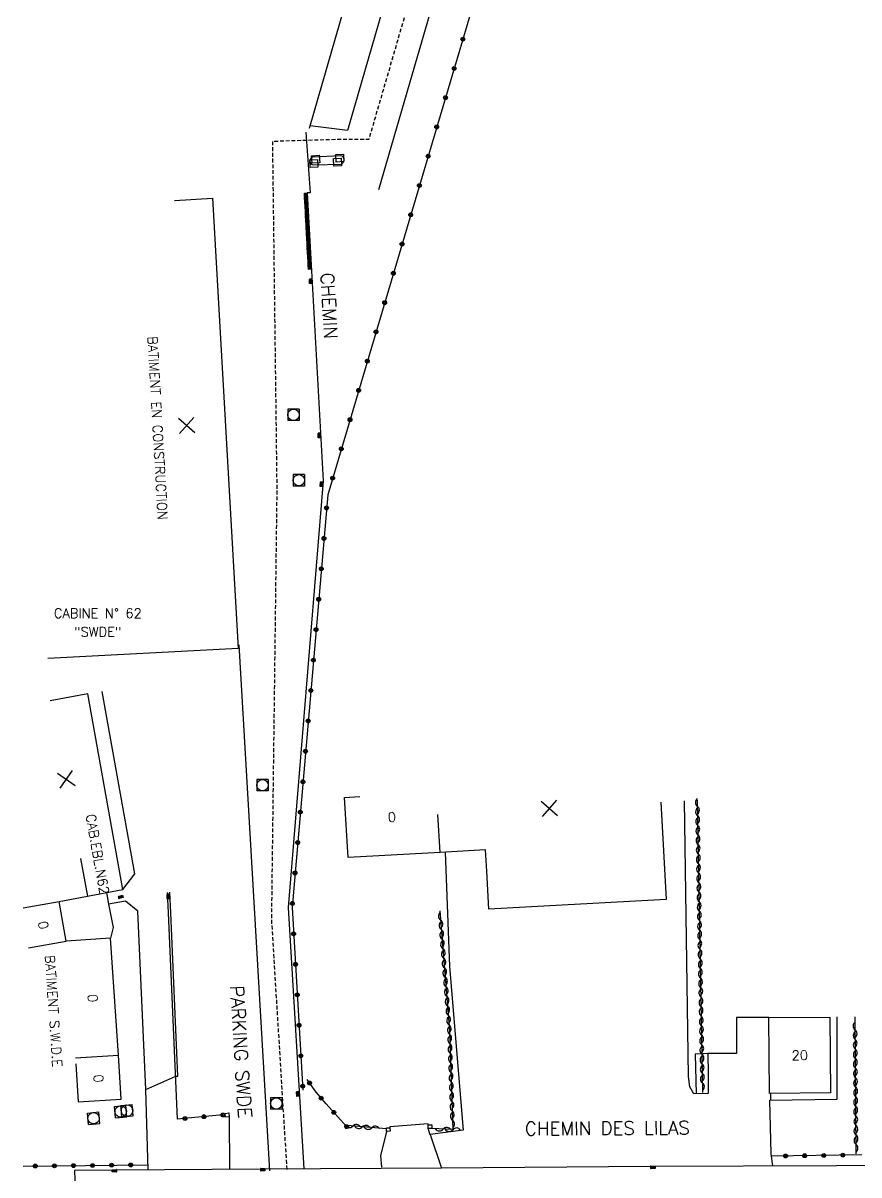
# Model space of a CAD drawing. Header units: millimetres. Extents: x 107999 to 109001, y 146999 to 148001.
# Drawn here: x 108000 to 108109.5, y 147468.5 to 147619.4 of the extents above; entities that cross this region are included whole.
import ezdxf
from ezdxf.enums import TextEntityAlignment as Align

# ---------------------------------------------------------------- set-up
doc = ezdxf.new("R2010")
doc.units = ezdxf.units.MM
doc.linetypes.add('DASHED', pattern=[0.75, 0.5, -0.25])
doc.layers.get('0').update_dxf_attribs({"linetype": 'CONTINUOUS'})
for name, color, linetype in [('W0001', 6, 'DASHED'), ('W0008', 7, 'CONTINUOUS'), ('W0100', 7, 'CONTINUOUS'), ('W0112', 1, 'DASHED'), ('W0310', 3, 'CONTINUOUS'), ('W0322', 7, 'CONTINUOUS'), ('W0334', 7, 'CONTINUOUS'), ('W0400', 7, 'CONTINUOUS'), ('W0420', 7, 'CONTINUOUS'), ('W0984', 7, 'CONTINUOUS'), ('W0989', 7, 'CONTINUOUS'), ('W0991', 7, 'CONTINUOUS'), ('W1102', 7, 'CONTINUOUS')]:
    doc.layers.add(name, color=color, linetype=linetype)
doc.styles.get("Standard").update_dxf_attribs({"font": 'romans.shx', "width": 0.85})

# ---------------------------------------------------------------- blocks, each defined once
blk = doc.blocks.new('t991o')
at = {"color": 0, "linetype": 'Continuous'}
for p, q in [((-1, 1), (1, -1)), ((-1, -1), (1, 1))]:
    blk.add_line(p, q, dxfattribs=at)
blk = doc.blocks.new('T400')
for p, q in [((-0.15, 0.3), (0.15, 0.3)), ((-0.15, -0.25), (-0.15, 0.3)), ((-0.15, 0.15), (0.15, 0.15)), ((-0.15, 0), (0.15, 0)), ((0.15, 0.3), (0.15, -0.25)), ((-0.15, -0.15), (0.15, -0.15)), ((-0.15, -0.25), (-0.15, -0.3)), ((-0.15, -0.3), (0.15, -0.3)), ((0.15, -0.3), (0.15, -0.25))]:
    blk.add_line(p, q)
blk = doc.blocks.new('T420')
for p, q in [((0.75, 0.75), (-0.75, 0.75)), ((-0.75, 0.75), (-0.75, -0.75)), ((0.75, 0.75), (0.75, -0.75)), ((0.75, -0.75), (-0.75, -0.75))]:
    blk.add_line(p, q)
blk.add_ellipse((0, 0), major_axis=(-0.53, 0.53), ratio=1, start_param=3.926991, end_param=10.210176)
blk = doc.blocks.new('t310o')
at = {"color": 0, "linetype": 'Continuous'}
for centre, start, end in [((-0.5, 0.38), 216.8699, 323.1304), ((0.5, -0.37), 36.8699, 143.1303)]:
    blk.add_arc(centre, 0.625, start, end, dxfattribs=at)
blk = doc.blocks.new('t322o')
at = {"color": 0, "linetype": 'Continuous'}
for radius in [0.25, 0.15]:
    blk.add_circle((0, 0), radius, dxfattribs=at)
blk = doc.blocks.new('t112o')
at = {"color": 0, "linetype": 'Continuous'}
for p, q in [((-0.5, 0.5), (0.5, 0.5)), ((-0.5, -0.5), (-0.5, 0.5)), ((0.5, 0.5), (0.5, -0.5)), ((0.5, -0.5), (-0.5, -0.5))]:
    blk.add_line(p, q, dxfattribs=at)

msp = doc.modelspace()

# ---------------------------------------------------------------- linework, layer by layer
at = {"layer": 'W0001', "flags": 128}
msp.add_lwpolyline([(108034.58, 147469.23), (108032.57, 147501.99), (108033.28, 147558.39), (108032.7, 147603.95), (108041.81, 147604.23), (108045.33, 147604.23), (108062.4, 147663.04), (108042.18, 147669.2), (108036.27, 147654.73), (108058.1, 147648.23)], dxfattribs=at)
at = {"layer": 'W0008', "flags": 128}
for points in [[(108042.12, 147672.13), (108066.12, 147664.82), (108046.54, 147597.59)], [(108032.35, 147653.06), (108054.39, 147646.41), (108042.51, 147605.34), (108037.6, 147605.98)], [(108037.51, 147605.67), (108048.39, 147643.36), (108030.49, 147648.68)], [(108037.02, 147605.13), (108037.6, 147597.2), (108037.2, 147597.17), (108039.3, 147559.45), (108034.74, 147503.55), (108036.77, 147469.31)], [(108028.25, 147537.97), (108032.29, 147469.04)]]:
    msp.add_lwpolyline(points, dxfattribs=at)
msp.add_lwpolyline([(108038.02, 147600.84), (108041.65, 147600.95, 0.740295), (108041.62, 147602.05), (108037.91, 147601.87, 0.760762)], format="xyb", close=True, dxfattribs=at)
at = {"layer": 'W0008'}
msp.add_lwpolyline([(108140.77, 147469.95), (108131.28, 147469.87), (108106.52, 147469.72), (108082.14, 147469.61), (108054.8, 147469.4), (108031.05, 147469.25), (108012.26, 147469.15), (108006.73, 147469.07), (108006.93, 147464.2), (108011.78, 147464.19), (108031.54, 147464.29), (108064.13, 147464.52), (108082.46, 147464.63), (108125.46, 147464.92, -0.408606), (108127.53, 147462.57), (108123.89, 147445.9), (108122.47, 147439.44)], format="xyb", dxfattribs=at)
at = {"layer": 'W0100'}
for points in [[(108019.83, 147596.19), (108024.83, 147596.48), (108028.18, 147537.5), (108003.25, 147536.15)], [(108006.93, 147483.08), (108007.24, 147478.09), (108012.85, 147478.44), (108012.51, 147484.18), (108011.46, 147499.52), (108005.64, 147499.12), (108004.72, 147504.34), (108013.05, 147505.89), (108008.47, 147531.52), (108003.55, 147530.64)], [(108054.61, 147510.75), (108042.57, 147510.1), (108042.12, 147517.96), (108044.12, 147518.07)], [(108083.53, 147517.35), (108084.23, 147504.6), (108061.01, 147503.32), (108060.73, 147508.31), (108060.58, 147511.08), (108054.61, 147510.75)]]:
    msp.add_lwpolyline(points, dxfattribs=at)
msp.add_lwpolyline([(108105.68, 147489.19), (108105.77, 147479.25), (108097.78, 147479.18), (108097.67, 147489.13)], close=True, dxfattribs=at)
at = {"layer": 'W0112'}
for points in [[(108027.01, 147476.14), (108026.53, 147476.09), (108026.47, 147476.57), (108026.96, 147476.63)], [(108053.06, 147475.05), (108053.53, 147475.08), (108053.55, 147474.61), (108053.08, 147474.58)], [(108047.59, 147474.67), (108048.06, 147474.69), (108048.09, 147474.22), (108047.62, 147474.2)]]:
    msp.add_lwpolyline(points, close=True, dxfattribs=at)
at = {"layer": 'W0310'}
for points in [[(108088.3, 147517.61), (108088.99, 147479.32)], [(108054.58, 147503.13), (108055.84, 147487.43), (108056.28, 147474.44), (108053.52, 147474.6)], [(108109.11, 147471.26), (108108.97, 147489.22)], [(108047.6, 147474.53), (108042.46, 147474.97)]]:
    msp.add_lwpolyline(points, dxfattribs=at)
at = {"layer": 'W0322', "flags": 128}
msp.add_lwpolyline([(108030.25, 147648.79), (108043.99, 147676.76), (108072.63, 147668.03), (108039.9, 147557.63), (108035.24, 147503.55), (108036.66, 147479.62)], dxfattribs=at)
at = {"layer": 'W0322'}
for points in [[(108042.38, 147474.84), (108039.68, 147477.84), (108038.38, 147479.36), (108037.2, 147481)], [(108026.18, 147476.36), (108020.24, 147475.8)], [(108109.87, 147471.12), (108097.92, 147470.97)], [(108000, 147469.65), (108016.35, 147469.83)]]:
    msp.add_lwpolyline(points, dxfattribs=at)
at = {"layer": 'W0334'}
for p, q in [((108097.94, 147478.31), (108097.93, 147479.19)), ((108027.01, 147476.14), (108027.05, 147469.23)), ((108053.33, 147473.78), (108053.08, 147474.61))]:
    msp.add_line(p, q, dxfattribs=at)
for points in [[(108013.05, 147505.89), (108014.63, 147507.96), (108010.37, 147531.86)], [(108089.68, 147484.43), (108089.75, 147481.76), (108089.75, 147479.16), (108087.87, 147479.12), (108087.35, 147480.04), (108087.15, 147481.39), (108086.64, 147517.52)], [(108055.28, 147510.78), (108055.85, 147495.82), (108057.66, 147474.37), (108053.32, 147473.82), (108054.8, 147469.4)], [(108010.94, 147505.5), (108011.21, 147504)], [(108020.24, 147475.8), (108019.05, 147502.85), (108018.92, 147505.53)], [(108019.99, 147481.44), (108020.29, 147481.46), (108019.35, 147502.86), (108019.23, 147505.54)], [(108016.37, 147469.17), (108016.07, 147479.69), (108015.02, 147503.08), (108013.41, 147504.39), (108011.21, 147504)], [(108011.21, 147504), (108011.81, 147500.94), (108011.46, 147499.52)], [(108097.67, 147489.13), (108093.44, 147489.12), (108093.43, 147484.43), (108089.68, 147484.43), (108088.05, 147484.35), (108088.16, 147479.13)], [(108098.21, 147469.68), (108097.97, 147471.25), (108097.79, 147478.31), (108106.64, 147478.44), (108106.64, 147489.2)], [(108016.07, 147479.69), (108019.99, 147481.44)], [(108053.06, 147475.05), (108053.05, 147475.21), (108048.06, 147474.8), (108048.06, 147474.69)], [(108047.62, 147474.2), (108046.82, 147470.99), (108046.96, 147469.53)]]:
    msp.add_lwpolyline(points, dxfattribs=at)
at = {"layer": 'W1102'}
for p, q in [((108054.61, 147510.75), (108054.33, 147515.74)), ((108007.51, 147509.95), (108008.43, 147505.03)), ((108000, 147503.5), (108004.72, 147504.34)), ((108000.72, 147498.25), (108005.64, 147499.12)), ((108006.88, 147483.84), (108012.51, 147484.18))]:
    msp.add_line(p, q, dxfattribs=at)

# ---------------------------------------------------------------- block references
at = {"layer": 'W0112'}
for p, rotation in [((108038.33, 147601.58), 3.774321164899743), ((108041.49, 147601.74), 2.839968637770292), ((108038.09, 147601.02), 3.446750773754458), ((108041.18, 147601.19), 2.505122902703863)]:
    msp.add_blockref('t112o', p, dxfattribs=dict(at, rotation=rotation))
at = {"layer": 'W0310'}
for p, rotation in [((108088.32, 147516.81), 271.0331639563476), ((108088.34, 147515.56), 271.0331639563476), ((108088.36, 147514.31), 271.0331639563476), ((108088.38, 147513.06), 271.0331639563476), ((108088.41, 147511.81), 271.0331639563476), ((108088.43, 147510.56), 271.0331639563476), ((108088.45, 147509.31), 271.0331639563476), ((108088.47, 147508.06), 271.0331639563476), ((108088.5, 147506.81), 271.0331639563476), ((108088.52, 147505.57), 271.0331639563476), ((108088.54, 147504.32), 271.0331639563476), ((108088.56, 147503.07), 271.0331639563476), ((108054.68, 147501.88), 274.6119701810142), ((108088.59, 147501.82), 271.0331639563476), ((108054.78, 147500.64), 274.6119701810142), ((108088.61, 147500.57), 271.0331639563476), ((108054.88, 147499.39), 274.6119701810142), ((108054.98, 147498.14), 274.6119701810142), ((108088.63, 147499.32), 271.0331639563476), ((108055.08, 147496.9), 274.6119701810142), ((108088.65, 147498.07), 271.0331639563476), ((108088.68, 147496.82), 271.0331639563476), ((108055.18, 147495.65), 274.6119701810142), ((108088.7, 147495.57), 271.0331639563476), ((108055.28, 147494.41), 274.6119701810142), ((108088.72, 147494.32), 271.0331639563476), ((108055.38, 147493.16), 274.6119701810142), ((108088.75, 147493.07), 271.0331639563476), ((108055.48, 147491.91), 274.6119701810142), ((108055.58, 147490.67), 274.6119701810142), ((108088.77, 147491.82), 271.0331639563476), ((108055.68, 147489.42), 274.6119701810142), ((108088.79, 147490.57), 271.0331639563476), ((108088.81, 147489.32), 271.0331639563476), ((108055.78, 147488.18), 274.6119701810142), ((108088.84, 147488.07), 271.0331639563476), ((108055.86, 147486.93), 271.9049308622322), ((108088.86, 147486.82), 271.0331639563476), ((108108.98, 147487.51), 90.4472351983952), ((108108.99, 147486.26), 90.4472351983952), ((108055.9, 147485.68), 271.9049308622322), ((108088.88, 147485.57), 271.0331639563476), ((108109, 147485.01), 90.4472351983952), ((108055.94, 147484.43), 271.9049308622322), ((108055.99, 147483.18), 271.9049308622322), ((108088.9, 147484.32), 271.0331639563476), ((108088.93, 147483.07), 271.0331639563476), ((108109.01, 147483.76), 90.4472351983952), ((108056.03, 147481.93), 271.9049308622322), ((108088.95, 147481.82), 271.0331639563476), ((108109.02, 147482.51), 90.4472351983952), ((108056.07, 147480.68), 271.9049308622322), ((108088.97, 147480.57), 271.0331639563476), ((108109.03, 147481.26), 90.4472351983952), ((108056.11, 147479.43), 271.9049308622322), ((108109.04, 147480.01), 90.4472351983952), ((108109.05, 147478.76), 90.4472351983952), ((108056.15, 147478.18), 271.9049308622322), ((108109.06, 147477.51), 90.4472351983952), ((108056.19, 147476.93), 271.9049308622322), ((108056.24, 147475.69), 271.9049308622322), ((108109.07, 147476.26), 90.4472351983952), ((108043.18, 147474.91), 175.0906168073142), ((108044.43, 147474.8), 175.0906168073142), ((108045.67, 147474.69), 175.0906168073142), ((108109.08, 147475.01), 90.4472351983952), ((108055.02, 147474.5), 177.4250593141842), ((108056.27, 147474.44), 177.4250593141842), ((108109.09, 147473.76), 90.4472351983952), ((108109.1, 147472.51), 90.4472351983952)]:
    msp.add_blockref('t310o', p, dxfattribs=dict(at, rotation=rotation))
at = {"layer": 'W0322'}
for p, rotation in [((108057.59, 147617.32), 253.4897464031993), ((108056.46, 147613.48), 253.4897464031993), ((108055.32, 147609.65), 253.4897464031993), ((108054.18, 147605.81), 253.4897464031993), ((108053.05, 147601.98), 253.4897464031993), ((108051.91, 147598.14), 253.4897464031993), ((108050.77, 147594.31), 253.4897464031993), ((108049.64, 147590.47), 253.4897464031993), ((108048.5, 147586.64), 253.4897464031993), ((108047.36, 147582.8), 253.4897464031993), ((108046.23, 147578.97), 253.4897464031993), ((108045.09, 147575.13), 253.4897464031993), ((108043.95, 147571.3), 253.4897464031993), ((108042.82, 147567.46), 253.4897464031993), ((108041.68, 147563.63), 253.4897464031993), ((108040.54, 147559.79), 253.4897464031993), ((108039.75, 147555.89), 265.067704380662), ((108039.41, 147551.91), 265.067704380662), ((108039.06, 147547.92), 265.067704380662), ((108038.72, 147543.93), 265.067704380662), ((108038.38, 147539.95), 265.067704380662), ((108038.03, 147535.96), 265.067704380662), ((108037.69, 147531.98), 265.067704380662), ((108037.34, 147527.99), 265.067704380662), ((108037, 147524.01), 265.067704380662), ((108036.66, 147520.02), 265.067704380662), ((108036.31, 147516.04), 265.067704380662), ((108035.97, 147512.05), 265.067704380662), ((108035.62, 147508.07), 265.067704380662), ((108035.28, 147504.08), 265.067704380662), ((108035.44, 147500.09), 273.4038017141974), ((108035.68, 147496.1), 273.4038017141974), ((108035.92, 147492.11), 273.4038017141974), ((108036.15, 147488.11), 273.4038017141974), ((108036.39, 147484.12), 273.4038017141974), ((108036.63, 147480.13), 273.4038017141974), ((108037.52, 147480.55), 125.6329561719882), ((108039.05, 147478.57), 130.5706370605832), ((108026.18, 147476.36), 185.3882565938242), ((108040.7, 147476.7), 131.9575265779472), ((108021.21, 147475.9), 185.3882565938242), ((108023.69, 147476.13), 185.3882565938242), ((108042.38, 147474.84), 131.9575265779472), ((108099.87, 147470.99), 180.7212336401462), ((108102.37, 147471.02), 180.7212336401462), ((108104.87, 147471.05), 180.7212336401462), ((108107.37, 147471.09), 180.7212336401462), ((108001.6, 147469.67), 0.6170624486190839), ((108004.1, 147469.7), 0.6170624486190839), ((108006.6, 147469.73), 0.6170624486190839), ((108009.1, 147469.75), 0.6170624486190839), ((108011.6, 147469.78), 0.6170624486190839), ((108014.1, 147469.81), 0.6170624486190839)]:
    msp.add_blockref('t322o', p, dxfattribs=dict(at, rotation=rotation))
at = {"layer": 'W0400'}
for p, rotation in [((108037.01, 147596.85), 3.030846880201992), ((108037.04, 147596.25), 3.030846880201992), ((108037.08, 147595.65), 3.030846880201992), ((108037.11, 147595.05), 3.030846880201992), ((108037.14, 147594.45), 3.030846880201992), ((108037.17, 147593.85), 3.030846880201992), ((108037.2, 147593.25), 3.030846880201992), ((108037.23, 147592.65), 3.030846880201992), ((108037.27, 147592.06), 3.030846880201992), ((108037.3, 147591.46), 3.030846880201992), ((108037.33, 147590.86), 3.030846880201992), ((108037.36, 147590.26), 3.030846880201992), ((108037.39, 147589.66), 3.030846880201992), ((108037.42, 147589.06), 3.030846880201992), ((108037.46, 147588.46), 3.030846880201992), ((108037.49, 147587.86), 3.030846880201992), ((108037.51, 147587.46), 183.030846880202), ((108037.67, 147585.59), 183.1924484791888), ((108038.8, 147565.39), 183.1924484820521), ((108039.07, 147558.99), 175.3285704682794), ((108019.03, 147504.98), 182.5174645837302), ((108012.78, 147504.92), 284.2832168726205), ((108035.99, 147479.11), 184.8666734056546), ((108011.99, 147469.05), 90.82935121397453), ((108031.38, 147469.18), 270.3801037134692), ((108082.49, 147469.51), 270.2797815243591)]:
    msp.add_blockref('T400', p, dxfattribs=dict(at, rotation=rotation))
at = {"layer": 'W0420'}
for p in [(108035.42, 147568.09), (108036.13, 147559.52), (108031.37, 147519.56), (108033.17, 147477.86)]:
    msp.add_blockref('T420', p, dxfattribs=at)
at = {"layer": 'W0420', "rotation": 185.3882565938242}
for p in [(108009.24, 147475.94), (108012.79, 147476.81), (108013.62, 147476.93)]:
    msp.add_blockref('T420', p, dxfattribs=at)
at = {"layer": 'W0991'}
for p, rotation in [((108021.43, 147566.71), 3.107233847234587), ((108005.66, 147520.32), 10.11746338618529), ((108068.93, 147516.54), 273.158032742902)]:
    msp.add_blockref('t991o', p, dxfattribs=dict(at, rotation=rotation))

# ---------------------------------------------------------------- texts
at = {"layer": 'W0984'}
for s, rotation, p in [('BATIMENT EN CONSTRUCTION', 273.2514, (108017.62, 147566.37)), ('CAB.EBL.N62', 280.1175, (108009.76, 147510.53)), ('BATIMENT S.W.D.E', 273.9291, (108004, 147489.99))]:
    msp.add_text(s, height=1.25, rotation=rotation, dxfattribs=at).set_placement(p, align=Align.MIDDLE)
for s, p in [('CABINE N%%D 62', (108009.79, 147542.1)), ('"SWDE"', (108009.79, 147539.67))]:
    msp.add_text(s, height=1.25, dxfattribs=at).set_placement(p, align=Align.MIDDLE)
at = {"layer": 'W0989'}
for s, rotation, p in [('CHEMIN', 273.2514, (108040.08, 147582.37)), ('PARKING SWDE', 273.5785, (108028.54, 147484.63)), ('CHEMIN DES LILAS', 0.3573, (108076.52, 147474.63))]:
    msp.add_text(s, height=1.75, rotation=rotation, dxfattribs=at).set_placement(p, align=Align.MIDDLE)
at = {"layer": 'W0991'}
for s, rotation, p in [('0', 3.2704, (108048.31, 147515.39)), ('0', 280.0089, (108002.66, 147501.24)), ('0', 274.31, (108009.13, 147491.66)), ('20', 0.4936, (108101.73, 147484.19)), ('0', 273.4409, (108009.88, 147481.14))]:
    msp.add_text(s, height=1.25, rotation=rotation, dxfattribs=at).set_placement(p, align=Align.MIDDLE)

doc.saveas('drawing.dxf')
